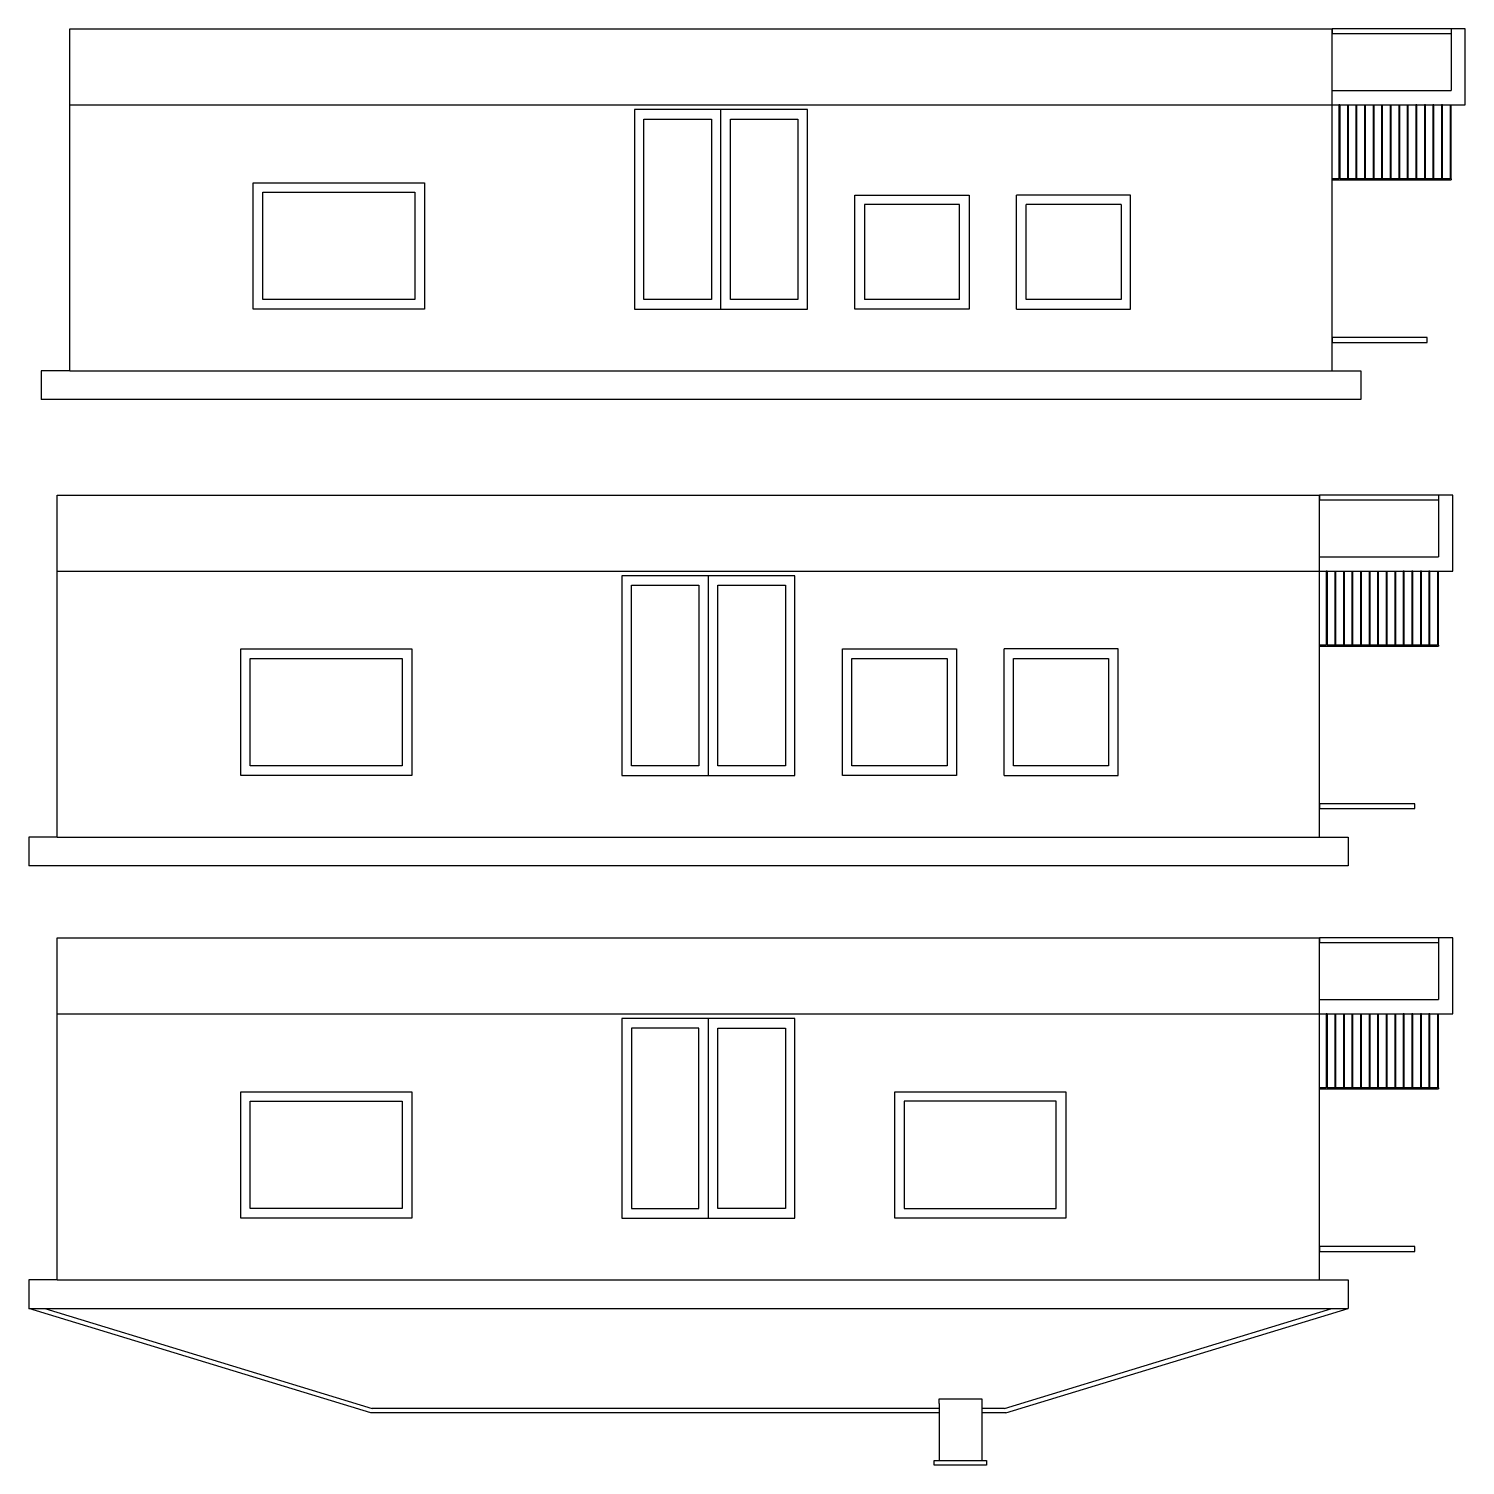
# Model space of a CAD drawing. Header units: millimetres. Extents: x 255 to 3503, y 1526 to 5396.
# Drawn here: x 1185 to 2696, y 3885 to 5396 of the extents above; entities that cross this region are included whole.
import ezdxf

# ---------------------------------------------------------------- set-up
doc = ezdxf.new("R2010")
doc.units = ezdxf.units.MM

msp = doc.modelspace()

# ---------------------------------------------------------------- linework, layer by layer
for p, q in [((1228.194, 5316.256), (1228.194, 5396.256)), ((1228.194, 5396.256), (2556.194, 5396.256)), ((2556.194, 5316.256), (2556.194, 5396.256)), ((2681.194, 5396.256), (2556.194, 5396.256)), ((2556.194, 5396.256), (2556.194, 5391.256)), ((2696.194, 5396.256), (2681.194, 5396.256)), ((2681.194, 5396.256), (2681.194, 5331.256)), ((2696.194, 5316.256), (2696.194, 5396.256)), ((2556.194, 5391.256), (2681.194, 5391.256)), ((2556.194, 5316.256), (2556.194, 5331.256)), ((2556.194, 5331.256), (2681.194, 5331.256)), ((1228.194, 5036.256), (1228.194, 5316.256)), ((1228.194, 5316.256), (2556.194, 5316.256)), ((1822.194, 5311.256), (1822.194, 5101.256)), ((2004.194, 5311.256), (1822.194, 5311.256)), ((1913.194, 5101.256), (1913.194, 5311.256)), ((2004.194, 5101.256), (2004.194, 5311.256)), ((2556.194, 5036.256), (2556.194, 5316.256)), ((2556.194, 5316.256), (2696.194, 5316.256)), ((2556.194, 5316.256), (2563.194, 5316.256)), ((2564.194, 5316.256), (2563.194, 5316.256)), ((2564.194, 5316.256), (2563.194, 5316.256)), ((2563.194, 5316.256), (2563.194, 5238.256)), ((2564.194, 5316.256), (2564.194, 5238.256)), ((2572.194, 5316.256), (2572.194, 5238.256)), ((2573.194, 5238.256), (2573.194, 5316.256)), ((2581.194, 5316.256), (2581.194, 5238.256)), ((2582.194, 5238.256), (2582.194, 5316.256)), ((2590.194, 5316.256), (2590.194, 5238.256)), ((2591.194, 5238.256), (2591.194, 5316.256)), ((2599.194, 5316.256), (2599.194, 5238.256)), ((2600.194, 5238.256), (2600.194, 5316.256)), ((2608.194, 5316.256), (2608.194, 5238.256)), ((2609.194, 5238.256), (2609.194, 5316.256)), ((2617.194, 5316.256), (2617.194, 5238.256)), ((2618.194, 5238.256), (2618.194, 5316.256)), ((2626.194, 5316.256), (2626.194, 5238.256)), ((2627.194, 5238.256), (2627.194, 5316.256)), ((2635.194, 5316.256), (2635.194, 5238.256)), ((2636.194, 5238.256), (2636.194, 5316.256)), ((2645.194, 5316.256), (2644.194, 5316.256)), ((2644.194, 5316.256), (2644.194, 5238.256)), ((2645.194, 5238.256), (2645.194, 5316.256)), ((2654.194, 5316.256), (2653.194, 5316.256)), ((2653.194, 5316.256), (2653.194, 5238.256)), ((2654.194, 5238.256), (2654.194, 5316.256)), ((2663.194, 5316.256), (2662.194, 5316.256)), ((2662.194, 5316.256), (2662.194, 5238.256)), ((2663.194, 5238.256), (2663.194, 5316.256)), ((2672.194, 5316.256), (2671.194, 5316.256)), ((2671.194, 5316.256), (2671.194, 5238.256)), ((2672.194, 5238.256), (2672.194, 5316.256)), ((2680.194, 5316.256), (2680.194, 5238.256)), ((2681.194, 5238.256), (2681.194, 5316.256)), ((1832.194, 5111.256), (1832.194, 5301.256)), ((1832.194, 5301.256), (1903.194, 5301.256)), ((1903.194, 5301.256), (1903.194, 5111.256)), ((1923.194, 5111.256), (1923.194, 5301.256)), ((1923.194, 5301.256), (1994.194, 5301.256)), ((1994.194, 5301.256), (1994.194, 5111.256)), ((1421.194, 5101.256), (1421.194, 5234.256)), ((1421.194, 5234.256), (1601.194, 5234.256)), ((1601.194, 5234.256), (1601.194, 5101.256)), ((2563.194, 5238.256), (2556.194, 5238.256)), ((2556.194, 5237.256), (2681.194, 5237.256)), ((2680.194, 5238.256), (2564.194, 5238.256)), ((2581.194, 5238.256), (2573.194, 5238.256)), ((2590.194, 5238.256), (2582.194, 5238.256)), ((2599.194, 5238.256), (2591.194, 5238.256)), ((2608.194, 5238.256), (2600.194, 5238.256)), ((2617.194, 5238.256), (2609.194, 5238.256)), ((2626.194, 5238.256), (2618.194, 5238.256)), ((2635.194, 5238.256), (2627.194, 5238.256)), ((2644.194, 5238.256), (2636.194, 5238.256)), ((2653.194, 5238.256), (2645.194, 5238.256)), ((2662.194, 5238.256), (2654.194, 5238.256)), ((2681.194, 5238.256), (2681.194, 5237.256)), ((1431.194, 5111.256), (1431.194, 5224.256)), ((1431.194, 5224.256), (1591.194, 5224.256)), ((1591.194, 5224.256), (1591.194, 5111.256)), ((2054.194, 5101.256), (2054.194, 5221.256)), ((2054.194, 5101.256), (2054.194, 5221.256)), ((2054.194, 5221.256), (2174.194, 5221.256)), ((2174.194, 5221.256), (2174.194, 5101.256)), ((2224.194, 5101.256), (2224.194, 5221.256)), ((2344.194, 5221.256), (2224.194, 5221.256)), ((2344.194, 5101.256), (2344.194, 5221.256)), ((2164.194, 5211.256), (2064.194, 5211.256)), ((2064.194, 5211.256), (2064.194, 5111.256)), ((2164.194, 5111.256), (2164.194, 5211.256)), ((2234.194, 5111.256), (2234.194, 5211.256)), ((2334.194, 5211.256), (2234.194, 5211.256)), ((2334.194, 5211.256), (2334.194, 5111.256)), ((1591.194, 5111.256), (1431.194, 5111.256)), ((1903.194, 5111.256), (1832.194, 5111.256)), ((1994.194, 5111.256), (1923.194, 5111.256)), ((2164.194, 5111.256), (2064.194, 5111.256)), ((2334.194, 5111.256), (2234.194, 5111.256)), ((1601.194, 5101.256), (1421.194, 5101.256)), ((1822.194, 5101.256), (2004.194, 5101.256)), ((1822.194, 5101.256), (1913.194, 5101.256)), ((2174.194, 5101.256), (2054.194, 5101.256)), ((2224.194, 5101.256), (2344.194, 5101.256)), ((2656.194, 5071.256), (2556.194, 5071.256)), ((2556.194, 5071.256), (2556.194, 5066.256)), ((2556.194, 5036.256), (2556.194, 5066.256)), ((2556.194, 5066.256), (2656.194, 5066.256)), ((2656.194, 5066.256), (2656.194, 5071.256)), ((1228.194, 5036.256), (1198.194, 5036.256)), ((1198.194, 5036.256), (1198.194, 5006.256)), ((1228.194, 5036.256), (2556.194, 5036.256)), ((2556.194, 5036.256), (2586.194, 5036.256)), ((2586.194, 5036.256), (2586.194, 5006.256)), ((2586.194, 5006.256), (1198.194, 5006.256)), ((1215.011, 4825.674), (1215.011, 4905.674)), ((1215.011, 4905.674), (2543.011, 4905.674)), ((2543.011, 4825.674), (2543.011, 4905.674)), ((2668.011, 4905.674), (2543.011, 4905.674)), ((2543.011, 4905.674), (2543.011, 4900.674)), ((2543.011, 4900.674), (2668.011, 4900.674)), ((2683.011, 4905.674), (2668.011, 4905.674)), ((2668.011, 4905.674), (2668.011, 4840.674)), ((2683.011, 4825.674), (2683.011, 4905.674)), ((2543.011, 4825.674), (2543.011, 4840.674)), ((2543.011, 4840.674), (2668.011, 4840.674)), ((1215.011, 4545.674), (1215.011, 4825.674)), ((1215.011, 4825.674), (2543.011, 4825.674)), ((2543.011, 4545.674), (2543.011, 4825.674)), ((2543.011, 4825.674), (2683.011, 4825.674)), ((2543.011, 4825.674), (2550.011, 4825.674)), ((2551.011, 4825.674), (2550.011, 4825.674)), ((2551.011, 4825.674), (2550.011, 4825.674)), ((2550.011, 4825.674), (2550.011, 4747.674)), ((2551.011, 4825.674), (2551.011, 4747.674)), ((2559.011, 4825.674), (2559.011, 4747.674)), ((2560.011, 4747.674), (2560.011, 4825.674)), ((2568.011, 4825.674), (2568.011, 4747.674)), ((2569.011, 4747.674), (2569.011, 4825.674)), ((2577.011, 4825.674), (2577.011, 4747.674)), ((2578.011, 4747.674), (2578.011, 4825.674)), ((2586.011, 4825.674), (2586.011, 4747.674)), ((2587.011, 4747.674), (2587.011, 4825.674)), ((2595.011, 4825.674), (2595.011, 4747.674)), ((2596.011, 4747.674), (2596.011, 4825.674)), ((2604.011, 4825.674), (2604.011, 4747.674)), ((2605.011, 4747.674), (2605.011, 4825.674)), ((2613.011, 4825.674), (2613.011, 4747.674)), ((2614.011, 4747.674), (2614.011, 4825.674)), ((2622.011, 4825.674), (2622.011, 4747.674)), ((2623.011, 4747.674), (2623.011, 4825.674)), ((2632.011, 4825.674), (2631.011, 4825.674)), ((2631.011, 4825.674), (2631.011, 4747.674)), ((2632.011, 4747.674), (2632.011, 4825.674)), ((2641.011, 4825.674), (2640.011, 4825.674)), ((2640.011, 4825.674), (2640.011, 4747.674)), ((2641.011, 4747.674), (2641.011, 4825.674)), ((2650.011, 4825.674), (2649.011, 4825.674)), ((2649.011, 4825.674), (2649.011, 4747.674)), ((2650.011, 4747.674), (2650.011, 4825.674)), ((2659.011, 4825.674), (2658.011, 4825.674)), ((2658.011, 4825.674), (2658.011, 4747.674)), ((2659.011, 4747.674), (2659.011, 4825.674)), ((2667.011, 4825.674), (2667.011, 4747.674)), ((2668.011, 4747.674), (2668.011, 4825.674)), ((1809.011, 4820.674), (1809.011, 4610.674)), ((1991.011, 4820.674), (1809.011, 4820.674)), ((1819.011, 4620.674), (1819.011, 4810.674)), ((1819.011, 4810.674), (1890.011, 4810.674)), ((1890.011, 4810.674), (1890.011, 4620.674)), ((1900.011, 4610.674), (1900.011, 4820.674)), ((1910.011, 4620.674), (1910.011, 4810.674)), ((1910.011, 4810.674), (1981.011, 4810.674)), ((1981.011, 4810.674), (1981.011, 4620.674)), ((1991.011, 4610.674), (1991.011, 4820.674)), ((2550.011, 4747.674), (2543.011, 4747.674)), ((2543.011, 4746.674), (2668.011, 4746.674)), ((2667.011, 4747.674), (2551.011, 4747.674)), ((2568.011, 4747.674), (2560.011, 4747.674)), ((2577.011, 4747.674), (2569.011, 4747.674)), ((2586.011, 4747.674), (2578.011, 4747.674)), ((2595.011, 4747.674), (2587.011, 4747.674)), ((2604.011, 4747.674), (2596.011, 4747.674)), ((2613.011, 4747.674), (2605.011, 4747.674)), ((2622.011, 4747.674), (2614.011, 4747.674)), ((2631.011, 4747.674), (2623.011, 4747.674)), ((2640.011, 4747.674), (2632.011, 4747.674)), ((2649.011, 4747.674), (2641.011, 4747.674)), ((2668.011, 4747.674), (2668.011, 4746.674)), ((1408.011, 4610.674), (1408.011, 4743.674)), ((1408.011, 4743.674), (1588.011, 4743.674)), ((1418.011, 4620.674), (1418.011, 4733.674)), ((1418.011, 4733.674), (1578.011, 4733.674)), ((1578.011, 4733.674), (1578.011, 4620.674)), ((1588.011, 4743.674), (1588.011, 4610.674)), ((2041.011, 4610.674), (2041.011, 4743.674)), ((2041.011, 4743.674), (2161.011, 4743.674)), ((2051.011, 4620.674), (2051.011, 4733.674)), ((2051.011, 4733.674), (2151.011, 4733.674)), ((2151.011, 4733.674), (2151.011, 4620.674)), ((2161.011, 4743.674), (2161.011, 4610.674)), ((2211.011, 4610.674), (2211.011, 4743.674)), ((2331.011, 4743.674), (2211.011, 4743.674)), ((2221.011, 4620.674), (2221.011, 4733.674)), ((2221.011, 4733.674), (2321.011, 4733.674)), ((2321.011, 4733.674), (2321.011, 4620.674)), ((2331.011, 4610.674), (2331.011, 4743.674)), ((1588.011, 4610.674), (1408.011, 4610.674)), ((1578.011, 4620.674), (1418.011, 4620.674)), ((1809.011, 4610.674), (1991.011, 4610.674)), ((1809.011, 4610.674), (1900.011, 4610.674)), ((1890.011, 4620.674), (1819.011, 4620.674)), ((1981.011, 4620.674), (1910.011, 4620.674)), ((2161.011, 4610.674), (2041.011, 4610.674)), ((2151.011, 4620.674), (2051.011, 4620.674)), ((2211.011, 4610.674), (2331.011, 4610.674)), ((2321.011, 4620.674), (2221.011, 4620.674)), ((2643.011, 4580.674), (2543.011, 4580.674)), ((2543.011, 4580.674), (2543.011, 4575.674)), ((2643.011, 4575.674), (2643.011, 4580.674)), ((2543.011, 4545.674), (2543.011, 4575.674)), ((2543.011, 4575.674), (2643.011, 4575.674)), ((1215.011, 4545.674), (1185.011, 4545.674)), ((1185.011, 4545.674), (1185.011, 4515.674)), ((1215.011, 4545.674), (2543.011, 4545.674)), ((2543.011, 4545.674), (2573.011, 4545.674)), ((2573.011, 4545.674), (2573.011, 4515.674)), ((2573.011, 4515.674), (1185.011, 4515.674)), ((1215.011, 4359.845), (1215.011, 4439.845)), ((1215.011, 4439.845), (2543.011, 4439.845)), ((2543.011, 4359.845), (2543.011, 4439.845)), ((2668.011, 4439.845), (2543.011, 4439.845)), ((2543.011, 4439.845), (2543.011, 4434.845)), ((2543.011, 4434.845), (2668.011, 4434.845)), ((2683.011, 4439.845), (2668.011, 4439.845)), ((2668.011, 4439.845), (2668.011, 4374.845)), ((2683.011, 4359.845), (2683.011, 4439.845)), ((2543.011, 4359.845), (2543.011, 4374.845)), ((2543.011, 4374.845), (2668.011, 4374.845)), ((1215.011, 4079.845), (1215.011, 4359.845)), ((1215.011, 4359.845), (2543.011, 4359.845)), ((1809.011, 4354.845), (1809.011, 4144.845)), ((1991.011, 4354.845), (1809.011, 4354.845)), ((1900.011, 4144.845), (1900.011, 4354.845)), ((1991.011, 4144.845), (1991.011, 4354.845)), ((2543.011, 4079.845), (2543.011, 4359.845)), ((2543.011, 4359.845), (2683.011, 4359.845)), ((2543.011, 4359.845), (2550.011, 4359.845)), ((2551.011, 4359.845), (2550.011, 4359.845)), ((2551.011, 4359.845), (2550.011, 4359.845)), ((2550.011, 4359.845), (2550.011, 4281.845)), ((2551.011, 4359.845), (2551.011, 4281.845)), ((2559.011, 4359.845), (2559.011, 4281.845)), ((2560.011, 4281.845), (2560.011, 4359.845)), ((2568.011, 4359.845), (2568.011, 4281.845)), ((2569.011, 4281.845), (2569.011, 4359.845)), ((2577.011, 4359.845), (2577.011, 4281.845)), ((2578.011, 4281.845), (2578.011, 4359.845)), ((2586.011, 4359.845), (2586.011, 4281.845)), ((2587.011, 4281.845), (2587.011, 4359.845)), ((2595.011, 4359.845), (2595.011, 4281.845)), ((2596.011, 4281.845), (2596.011, 4359.845)), ((2604.011, 4359.845), (2604.011, 4281.845)), ((2605.011, 4281.845), (2605.011, 4359.845)), ((2613.011, 4359.845), (2613.011, 4281.845)), ((2614.011, 4281.845), (2614.011, 4359.845)), ((2622.011, 4359.845), (2622.011, 4281.845)), ((2623.011, 4281.845), (2623.011, 4359.845)), ((2632.011, 4359.845), (2631.011, 4359.845)), ((2631.011, 4359.845), (2631.011, 4281.845)), ((2632.011, 4281.845), (2632.011, 4359.845)), ((2641.011, 4359.845), (2640.011, 4359.845)), ((2640.011, 4359.845), (2640.011, 4281.845)), ((2641.011, 4281.845), (2641.011, 4359.845)), ((2650.011, 4359.845), (2649.011, 4359.845)), ((2649.011, 4359.845), (2649.011, 4281.845)), ((2650.011, 4281.845), (2650.011, 4359.845)), ((2659.011, 4359.845), (2658.011, 4359.845)), ((2658.011, 4359.845), (2658.011, 4281.845)), ((2659.011, 4281.845), (2659.011, 4359.845)), ((2667.011, 4359.845), (2667.011, 4281.845)), ((2668.011, 4281.845), (2668.011, 4359.845)), ((1890.011, 4344.845), (1819.011, 4344.845)), ((1819.011, 4344.845), (1819.011, 4154.845)), ((1890.011, 4154.845), (1890.011, 4344.845)), ((1910.011, 4154.845), (1910.011, 4344.845)), ((1910.011, 4344.845), (1981.011, 4344.845)), ((1981.011, 4344.845), (1981.011, 4154.845)), ((1408.011, 4144.845), (1408.011, 4277.845)), ((1408.011, 4277.845), (1588.011, 4277.845)), ((1588.011, 4277.845), (1588.011, 4144.845)), ((2095.996, 4277.845), (2275.996, 4277.845)), ((2095.996, 4144.845), (2095.996, 4277.845)), ((2275.996, 4277.845), (2275.996, 4144.845)), ((2550.011, 4281.845), (2543.011, 4281.845)), ((2543.011, 4280.845), (2668.011, 4280.845)), ((2667.011, 4281.845), (2551.011, 4281.845)), ((2568.011, 4281.845), (2560.011, 4281.845)), ((2577.011, 4281.845), (2569.011, 4281.845)), ((2586.011, 4281.845), (2578.011, 4281.845)), ((2595.011, 4281.845), (2587.011, 4281.845)), ((2604.011, 4281.845), (2596.011, 4281.845)), ((2613.011, 4281.845), (2605.011, 4281.845)), ((2622.011, 4281.845), (2614.011, 4281.845)), ((2631.011, 4281.845), (2623.011, 4281.845)), ((2640.011, 4281.845), (2632.011, 4281.845)), ((2649.011, 4281.845), (2641.011, 4281.845)), ((2668.011, 4281.845), (2668.011, 4280.845)), ((1418.011, 4154.845), (1418.011, 4267.845)), ((1418.011, 4267.845), (1578.011, 4267.845)), ((1578.011, 4267.845), (1578.011, 4154.845)), ((2265.996, 4267.845), (2105.996, 4267.845)), ((2105.996, 4267.845), (2105.996, 4154.845)), ((2265.996, 4154.845), (2265.996, 4267.845)), ((1588.011, 4144.845), (1408.011, 4144.845)), ((1578.011, 4154.845), (1418.011, 4154.845)), ((1809.011, 4144.845), (1991.011, 4144.845)), ((1809.011, 4144.845), (1900.011, 4144.845)), ((1819.011, 4154.845), (1890.011, 4154.845)), ((1981.011, 4154.845), (1910.011, 4154.845)), ((2275.996, 4144.845), (2095.996, 4144.845)), ((2105.996, 4154.845), (2265.996, 4154.845)), ((2643.011, 4114.845), (2543.011, 4114.845)), ((2543.011, 4114.845), (2543.011, 4109.845)), ((2643.011, 4109.845), (2643.011, 4114.845)), ((2543.011, 4079.845), (2543.011, 4109.845)), ((2543.011, 4109.845), (2643.011, 4109.845)), ((1215.011, 4079.845), (1185.011, 4079.845)), ((1185.011, 4079.845), (1185.011, 4049.845)), ((1215.011, 4079.845), (2543.011, 4079.845)), ((2543.011, 4079.845), (2573.011, 4079.845)), ((2573.011, 4079.845), (2573.011, 4049.845)), ((1185.011, 4049.845), (2573.011, 4049.845)), ((1545.011, 3939.845), (1185.011, 4049.845)), ((1201.859, 4049.845), (1546.441, 3944.636)), ((2211.54, 3944.624), (2555.9, 4049.845)), ((2213.011, 3939.845), (2573.011, 4049.845)), ((2142.581, 3949.845), (2142.581, 3954.845)), ((2142.581, 3954.845), (2187.581, 3954.845)), ((2142.581, 3949.845), (2142.581, 3889.845)), ((2187.581, 3954.845), (2187.581, 3949.845)), ((2187.581, 3949.845), (2187.581, 3889.845)), ((2142.581, 3939.845), (1545.011, 3939.845)), ((2142.581, 3944.625), (1546.441, 3944.636)), ((2211.54, 3944.624), (2187.581, 3944.624)), ((2213.011, 3939.845), (2187.581, 3939.845)), ((2137.581, 3884.845), (2137.581, 3889.845)), ((2137.581, 3889.845), (2142.581, 3889.845)), ((2192.581, 3884.845), (2137.581, 3884.845)), ((2142.581, 3889.845), (2187.581, 3889.845)), ((2187.581, 3889.845), (2192.581, 3889.845)), ((2192.581, 3889.845), (2192.581, 3884.845))]:
    msp.add_line(p, q)

doc.saveas('drawing.dxf')
